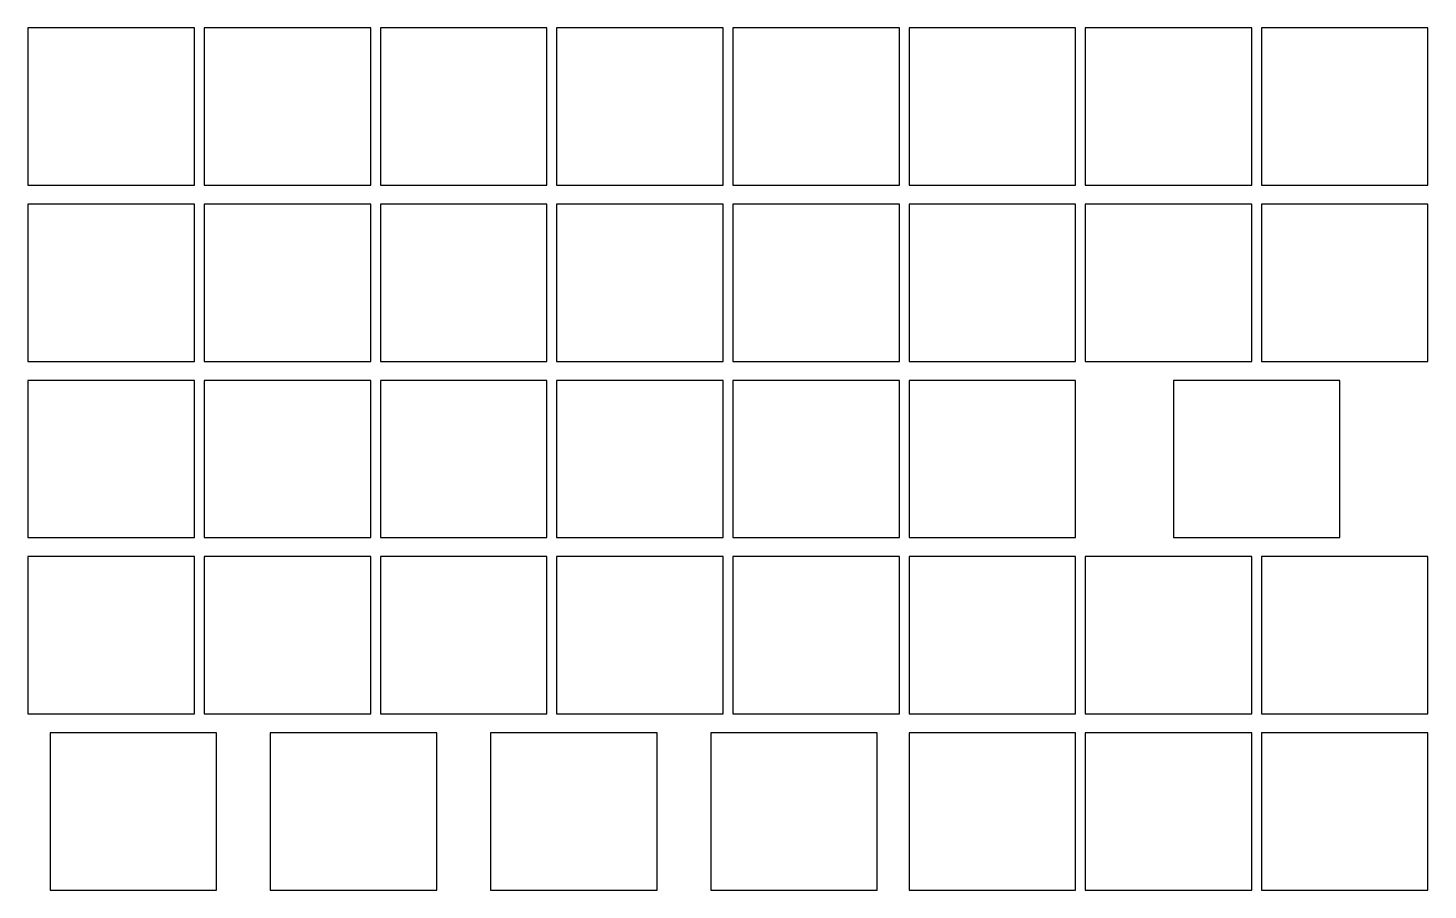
# Model space of a CAD drawing. Header units: millimetres. Extents: x 91 to 242, y -166 to -72.
import ezdxf

# ---------------------------------------------------------------- set-up
doc = ezdxf.new("R2010")
doc.units = ezdxf.units.MM

msp = doc.modelspace()

# ---------------------------------------------------------------- linework, layer by layer
for p, q in [((109, -72.45), (91, -72.45)), ((91, -72.45), (91, -89.45)), ((109, -89.45), (109, -72.45)), ((128.05, -72.45), (110.05, -72.45)), ((110.05, -72.45), (110.05, -89.45)), ((128.05, -89.45), (128.05, -72.45)), ((147.1, -72.45), (129.1, -72.45)), ((129.1, -72.45), (129.1, -89.45)), ((147.1, -89.45), (147.1, -72.45)), ((166.15, -72.45), (148.15, -72.45)), ((148.15, -72.45), (148.15, -89.45)), ((166.15, -89.45), (166.15, -72.45)), ((185.2, -72.45), (167.2, -72.45)), ((167.2, -72.45), (167.2, -89.45)), ((185.2, -89.45), (185.2, -72.45)), ((204.25, -72.45), (186.25, -72.45)), ((186.25, -72.45), (186.25, -89.45)), ((204.25, -89.45), (204.25, -72.45)), ((223.3, -72.45), (205.3, -72.45)), ((205.3, -72.45), (205.3, -89.45)), ((223.3, -89.45), (223.3, -72.45)), ((242.35, -72.45), (224.35, -72.45)), ((224.35, -72.45), (224.35, -89.45)), ((242.35, -89.45), (242.35, -72.45)), ((91, -89.45), (109, -89.45)), ((110.05, -89.45), (128.05, -89.45)), ((129.1, -89.45), (147.1, -89.45)), ((148.15, -89.45), (166.15, -89.45)), ((167.2, -89.45), (185.2, -89.45)), ((186.25, -89.45), (204.25, -89.45)), ((205.3, -89.45), (223.3, -89.45)), ((224.35, -89.45), (242.35, -89.45)), ((109, -91.5), (91, -91.5)), ((91, -91.5), (91, -108.5)), ((109, -108.5), (109, -91.5)), ((128.05, -91.5), (110.05, -91.5)), ((110.05, -91.5), (110.05, -108.5)), ((128.05, -108.5), (128.05, -91.5)), ((147.1, -91.5), (129.1, -91.5)), ((129.1, -91.5), (129.1, -108.5)), ((147.1, -108.5), (147.1, -91.5)), ((166.15, -91.5), (148.15, -91.5)), ((148.15, -91.5), (148.15, -108.5)), ((166.15, -108.5), (166.15, -91.5)), ((185.2, -91.5), (167.2, -91.5)), ((167.2, -91.5), (167.2, -108.5)), ((185.2, -108.5), (185.2, -91.5)), ((204.25, -91.5), (186.25, -91.5)), ((186.25, -91.5), (186.25, -108.5)), ((204.25, -108.5), (204.25, -91.5)), ((223.3, -91.5), (205.3, -91.5)), ((205.3, -91.5), (205.3, -108.5)), ((223.3, -108.5), (223.3, -91.5)), ((242.35, -91.5), (224.35, -91.5)), ((224.35, -91.5), (224.35, -108.5)), ((242.35, -108.5), (242.35, -91.5)), ((91, -108.5), (109, -108.5)), ((110.05, -108.5), (128.05, -108.5)), ((129.1, -108.5), (147.1, -108.5)), ((148.15, -108.5), (166.15, -108.5)), ((167.2, -108.5), (185.2, -108.5)), ((186.25, -108.5), (204.25, -108.5)), ((205.3, -108.5), (223.3, -108.5)), ((224.35, -108.5), (242.35, -108.5)), ((109, -110.55), (91, -110.55)), ((91, -110.55), (91, -127.55)), ((109, -127.55), (109, -110.55)), ((128.05, -110.55), (110.05, -110.55)), ((110.05, -110.55), (110.05, -127.55)), ((128.05, -127.55), (128.05, -110.55)), ((147.1, -110.55), (129.1, -110.55)), ((129.1, -110.55), (129.1, -127.55)), ((147.1, -127.55), (147.1, -110.55)), ((166.15, -110.55), (148.15, -110.55)), ((148.15, -110.55), (148.15, -127.55)), ((166.15, -127.55), (166.15, -110.55)), ((185.2, -110.55), (167.2, -110.55)), ((167.2, -110.55), (167.2, -127.55)), ((185.2, -127.55), (185.2, -110.55)), ((204.25, -110.55), (186.25, -110.55)), ((186.25, -110.55), (186.25, -127.55)), ((204.25, -127.55), (204.25, -110.55)), ((232.825, -110.55), (214.825, -110.55)), ((214.825, -110.55), (214.825, -127.55)), ((232.825, -127.55), (232.825, -110.55)), ((91, -127.55), (109, -127.55)), ((110.05, -127.55), (128.05, -127.55)), ((129.1, -127.55), (147.1, -127.55)), ((148.15, -127.55), (166.15, -127.55)), ((167.2, -127.55), (185.2, -127.55)), ((186.25, -127.55), (204.25, -127.55)), ((214.825, -127.55), (232.825, -127.55)), ((109, -129.6), (91, -129.6)), ((91, -129.6), (91, -146.6)), ((109, -146.6), (109, -129.6)), ((128.05, -129.6), (110.05, -129.6)), ((110.05, -129.6), (110.05, -146.6)), ((128.05, -146.6), (128.05, -129.6)), ((147.1, -129.6), (129.1, -129.6)), ((129.1, -129.6), (129.1, -146.6)), ((147.1, -146.6), (147.1, -129.6)), ((166.15, -129.6), (148.15, -129.6)), ((148.15, -129.6), (148.15, -146.6)), ((166.15, -146.6), (166.15, -129.6)), ((185.2, -129.6), (167.2, -129.6)), ((167.2, -129.6), (167.2, -146.6)), ((185.2, -146.6), (185.2, -129.6)), ((204.25, -129.6), (186.25, -129.6)), ((186.25, -129.6), (186.25, -146.6)), ((204.25, -146.6), (204.25, -129.6)), ((223.3, -129.6), (205.3, -129.6)), ((205.3, -129.6), (205.3, -146.6)), ((223.3, -146.6), (223.3, -129.6)), ((242.35, -129.6), (224.35, -129.6)), ((224.35, -129.6), (224.35, -146.6)), ((242.35, -146.6), (242.35, -129.6)), ((91, -146.6), (109, -146.6)), ((110.05, -146.6), (128.05, -146.6)), ((129.1, -146.6), (147.1, -146.6)), ((148.15, -146.6), (166.15, -146.6)), ((167.2, -146.6), (185.2, -146.6)), ((186.25, -146.6), (204.25, -146.6)), ((205.3, -146.6), (223.3, -146.6)), ((224.35, -146.6), (242.35, -146.6)), ((111.38125, -148.65), (93.38125, -148.65)), ((93.38125, -148.65), (93.38125, -165.65)), ((111.38125, -165.65), (111.38125, -148.65)), ((135.19375, -148.65), (117.19375, -148.65)), ((117.19375, -148.65), (117.19375, -165.65)), ((135.19375, -165.65), (135.19375, -148.65)), ((159.00625, -148.65), (141.00625, -148.65)), ((141.00625, -148.65), (141.00625, -165.65)), ((159.00625, -165.65), (159.00625, -148.65)), ((182.81875, -148.65), (164.81875, -148.65)), ((164.81875, -148.65), (164.81875, -165.65)), ((182.81875, -165.65), (182.81875, -148.65)), ((204.25, -148.65), (186.25, -148.65)), ((186.25, -148.65), (186.25, -165.65)), ((204.25, -165.65), (204.25, -148.65)), ((223.3, -148.65), (205.3, -148.65)), ((205.3, -148.65), (205.3, -165.65)), ((223.3, -165.65), (223.3, -148.65)), ((242.35, -148.65), (224.35, -148.65)), ((224.35, -148.65), (224.35, -165.65)), ((242.35, -165.65), (242.35, -148.65)), ((93.38125, -165.65), (111.38125, -165.65)), ((117.19375, -165.65), (135.19375, -165.65)), ((141.00625, -165.65), (159.00625, -165.65)), ((164.81875, -165.65), (182.81875, -165.65)), ((186.25, -165.65), (204.25, -165.65)), ((205.3, -165.65), (223.3, -165.65)), ((224.35, -165.65), (242.35, -165.65))]:
    msp.add_line(p, q)

doc.saveas('drawing.dxf')
